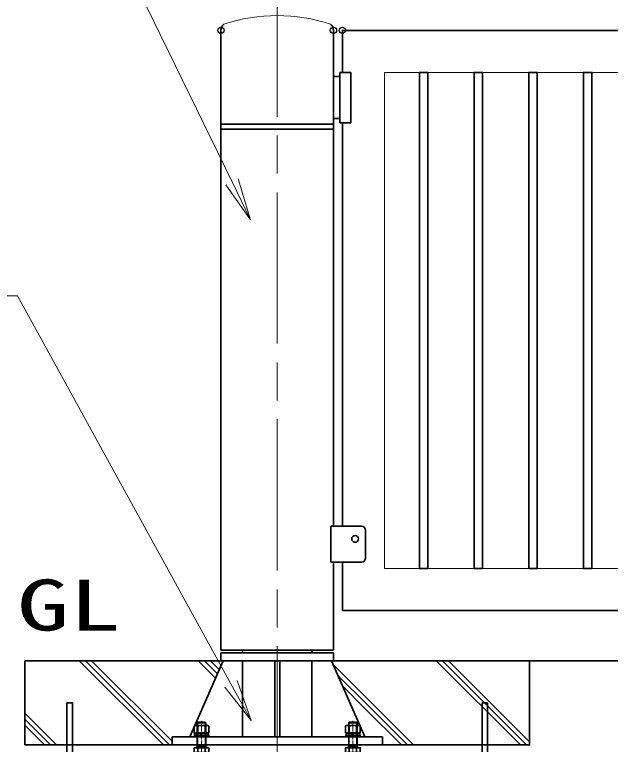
# Model space of a CAD drawing. Units: millimetres, scale not verified. Extents: x -11880 to 11880, y -8400 to 8400.
# Drawn here: x -6946 to -5530, y -960 to 776 of the extents above; entities that cross this region are included whole.
import ezdxf
from ezdxf.enums import TextEntityAlignment as Align

# ---------------------------------------------------------------- set-up
doc = ezdxf.new("R2010")
doc.units = ezdxf.units.MM
doc.header["$LTSCALE"] = 30
doc.header["$PDMODE"] = 32
doc.header["$PDSIZE"] = 15
doc.linetypes.add('USER1', pattern=[18, 12, -1.5, 3, -1.5])
for name, color, linetype, lineweight in [('0-1_外形線', 7, 'Continuous', 35), ('0-2_軸線', 200, 'USER1', 15), ('0-3_細線', 2, 'Continuous', 35), ('0-4_寸法線', 4, 'Continuous', 18), ('0-5_0', 7, 'Continuous', 18), ('0-F_ハッチング', 253, 'Continuous', 13), ('1-1_ねじ', 253, 'Continuous', 18)]:
    doc.layers.add(name, color=color, linetype=linetype, lineweight=lineweight)
doc.layers.add('0-6_Defpoints', color=7, linetype='Continuous')
doc.layers.add('0-D_文字2', color=254, linetype='Continuous')
doc.styles.add('ＭＳ ゴシック', font='')
doc.styles.get('ＭＳ ゴシック').set_extended_font_data('MS Gothic')

# ---------------------------------------------------------------- blocks, each defined once
blk = doc.blocks.new('S44')
at = {"layer": '0-4_寸法線'}
for points in [[(16571191.3, 87081178.7), (16612168.9, 87081178.7), (16624818.4, 87055186.2), (16626131.2, 87052488.7)], [(16624368.8, 87054967.4), (16626131.2, 87052488.7), (16625268, 87055405)]]:
    blk.add_lwpolyline(points, dxfattribs=at)
blk = doc.blocks.new('S45')
at = {"layer": '0-4_寸法線'}
for points in [[(16573377.3, 87047053.6), (16609516.5, 87047053.6), (16624743.7, 87019360.6), (16626189.2, 87016731.8)], [(16624305.6, 87019119.7), (16626189.2, 87016731.8), (16625181.9, 87019601.5)]]:
    blk.add_lwpolyline(points, dxfattribs=at)
blk = doc.blocks.new('PROFSP002KL356')
at = {"layer": '0-1_外形線'}
for p, q in [((-24, 259.8), (-334.8, 259.8)), ((117.8, 300), (117.8, 0)), ((117.8, -300), (117.8, 0)), ((1762.5, 300), (1762.5, 0)), ((1762.5, -300), (1762.5, 0)), ((-24, -259.8), (-334.8, -259.8))]:
    blk.add_line(p, q, dxfattribs=at)
for points in [[(-375, 0), (-375, 450), (-334.8, 519.6), (-24, 519.6), (-24, 0)], [(-375, 0), (-375, -450), (-334.8, -519.6), (-24, -519.6), (-24, 0)], [(-24, 427.5), (0, 427.5), (0, 0)], [(-24, -427.5), (0, -427.5), (0, 0)], [(24, 300), (1762.5, 300), (1800, 262.5), (1800, 0)], [(24, -300), (1762.5, -300), (1800, -262.5), (1800, 0)]]:
    blk.add_lwpolyline(points, dxfattribs=at)
for centre, radius, start, end in [((-145, 389.7), 230, 145.61587, 214.38413), ((484.8, 0), 859.8, 162.41211, 197.58789), ((24, 324), 24, 180, 270), ((-145, -389.7), 230, 145.61587, 214.38413), ((24, -324), 24, 90, 180)]:
    blk.add_arc(centre, radius, start, end, dxfattribs=at)
at = {"layer": '0-2_軸線'}
blk.add_line((-462, 0), (1887, 0), dxfattribs=at)
at = {"layer": '1-1_ねじ'}
for p, q in [((117.8, 262.5), (24, 300)), ((117.8, 262.5), (1800, 262.5)), ((117.8, -262.5), (24, -300)), ((117.8, -262.5), (1800, -262.5))]:
    blk.add_line(p, q, dxfattribs=at)
blk = doc.blocks.new('PROFSP002JR0R6')
at = {"layer": '0-1_外形線'}
blk.add_lwpolyline([(0, -510), (90, -510), (90, 510), (0, 510)], close=True, dxfattribs=at)
blk = doc.blocks.new('PROFSP002K2ZD6')
at = {"layer": '0-1_外形線'}
for p, q in [((0, 348), (0, 0)), ((0, 24), (186.1, 48)), ((0, -348), (0, 0)), ((0, -24), (186.1, 0)), ((21.1, 495), (21.1, 26.7)), ((165, 495), (165, 45.3)), ((186.1, 348), (186.1, 0)), ((186.1, -348), (186.1, 0)), ((21.1, -495), (21.1, -21.3)), ((165, -495), (165, -2.7))]:
    blk.add_line(p, q, dxfattribs=at)
for points in [[(93.1, 495), (21.1, 495), (6.1, 480), (0, 348)], [(186.1, 348), (180, 480), (165, 495), (93.1, 495)], [(93.1, -495), (21.1, -495), (6.1, -480), (0, -348)], [(186.1, -348), (180, -480), (165, -495), (93.1, -495)]]:
    blk.add_lwpolyline(points, dxfattribs=at)
blk = doc.blocks.new('PROFSP002KZWE6')
at = {"layer": '0-1_外形線'}
for p, q in [((24, 415.5), (24, 0)), ((499.8, 259.8), (24, 259.8)), ((24, -415.5), (24, 0)), ((499.8, -259.8), (24, -259.8))]:
    blk.add_line(p, q, dxfattribs=at)
for points in [[(270, 519.6), (24, 519.6), (24, 415.5), (0, 415.5), (0, 0)], [(270, -519.6), (24, -519.6), (24, -415.5), (0, -415.5), (0, 0)], [(540, 0), (540, 450), (499.8, 519.6), (270, 519.6)], [(540, 0), (540, -450), (499.8, -519.6), (270, -519.6)]]:
    blk.add_lwpolyline(points, dxfattribs=at)
for centre, radius, start, end in [((310, 389.7), 230, 325.61587, 34.38413), ((-319.8, 0), 859.8, 342.41211, 17.58789), ((310, -389.7), 230, 325.61587, 34.38413)]:
    blk.add_arc(centre, radius, start, end, dxfattribs=at)
blk = doc.blocks.new('fgdffhfhhg')
at = {"layer": '0-1_外形線'}
for p, q in [((-3861, 0), (-6237, -5430)), ((-4011, 0), (4011, 0)), ((-2478, 0), (-2478, -5430)), ((-180, -5430), (-180, 0)), ((180, 0), (180, -5430)), ((2478, 0), (2478, -5430)), ((3861, 0), (6237, -5430)), ((-7500, -5430), (-7500, -6000)), ((-7500, -5430), (7500, -5430)), ((7500, -6000), (7500, -5430))]:
    blk.add_line(p, q, dxfattribs=at)
blk.add_lwpolyline([(-18000, 0), (18000, 0), (18000, -6000), (-18000, -6000)], close=True, dxfattribs=at)
at = {"layer": '0-3_細線'}
for p, q in [((-15000, -29610), (-15000, -3000)), ((-15000, -3000), (-14610, -3000)), ((-14610, -3000), (-14610, -29610)), ((14610, -29610), (14610, -3000)), ((14610, -3000), (15000, -3000)), ((15000, -3000), (15000, -29610))]:
    blk.add_line(p, q, dxfattribs=at)
at = {"layer": '0-F_ハッチング'}
for p, q in [((-8115.7, -6000), (-14115.7, 0)), ((-7680.7, -6000), (-13680.7, 0)), ((-7500, -5745.7), (-13245.7, 0)), ((-4399.6, -1230.8), (-5630.4, 0)), ((-4267.2, -928.2), (-5195.4, 0)), ((-4134.8, -625.6), (-4760.4, 0)), ((17340.2, -6000), (11340.2, 0)), ((17775.2, -6000), (11775.2, 0)), ((18000, -5789.8), (12210.2, 0)), ((-15731, -6000), (-18000, -3731)), ((-16166, -6000), (-18000, -4166)), ((-16601, -6000), (-18000, -4601))]:
    blk.add_line(p, q, dxfattribs=at)
for points in [[(9724.9, -6000), (6621.8, -2896.9), (4098.9, -374), (3966.9, -242)], [(9289.9, -6000), (6462.6, -3172.7), (4305.3, -1015.4)], [(8854.9, -6000), (6303.3, -3448.5), (4643.8, -1788.9)]]:
    blk.add_lwpolyline(points, dxfattribs=at)
at = {"layer": '0-5_0', "rotation": 90}
for name, p in [('PROFSP002KL356', (-5400, -6180)), ('PROFSP002KZWE6', (-5400, -5153.9)), ('PROFSP002KL356', (5400, -6180)), ('PROFSP002KZWE6', (5400, -5153.9)), ('PROFSP002K2ZD6', (-5400, -5340)), ('PROFSP002K2ZD6', (5400, -5340)), ('PROFSP002JR0R6', (-5400, -5430)), ('PROFSP002JR0R6', (5400, -5430))]:
    blk.add_blockref(name, p, dxfattribs=at)

msp = doc.modelspace()

# ---------------------------------------------------------------- linework, layer by layer
at = {"layer": '0-1_外形線'}
for p, q in [((-6455.53, 738.78), (-6455.53, -736.22)), ((-6188.13, -441.22), (-6188.13, 738.78)), ((-6166.83, 738.78), (-6166.83, 638.78)), ((-6188.13, 628.78), (-6172.83, 628.78)), ((-6146.83, 638.78), (-6172.83, 638.78)), ((-6172.83, 638.78), (-6172.83, 518.78)), ((-6146.83, 518.78), (-6146.83, 638.78)), ((-6172.83, 528.78), (-6188.13, 528.78)), ((-6172.83, 518.78), (-6146.83, 518.78)), ((-6166.83, 518.78), (-6166.83, -441.22)), ((-6194.33, -441.22), (-6121.83, -441.22)), ((-6194.33, -526.22), (-6194.33, -441.22)), ((-6111.83, -451.22), (-6111.83, -516.22)), ((-6121.83, -526.22), (-6194.33, -526.22)), ((-6188.13, -736.22), (-6188.13, -526.22)), ((-6166.83, -526.22), (-6166.83, -641.22)), ((-6455.53, -736.22), (-6188.13, -736.22)), ((-6455.53, -742.22), (-6188.13, -742.22)), ((-6455.53, -761.22), (-6455.53, -742.22)), ((-6404.43, -736.22), (-6404.43, -742.22)), ((-6239.23, -742.22), (-6239.23, -736.22)), ((-6188.13, -742.22), (-6188.13, -761.22)), ((-6921.83, -761.22), (6603.17, -761.22))]:
    msp.add_line(p, q, dxfattribs=at)
for points in [[(-6166.83, 738.78), (-166.83, 738.78), (-166.83, 171.28)], [(-6166.83, -641.22), (-166.83, -641.22), (-166.83, 106.28)]]:
    msp.add_lwpolyline(points, dxfattribs=at)
for points in [[(-5963.83, -541.22), (-5983.83, -541.22), (-5983.83, 638.78), (-5963.83, 638.78)], [(-5833.83, -541.22), (-5853.83, -541.22), (-5853.83, 638.78), (-5833.83, 638.78)], [(-5703.83, -541.22), (-5723.83, -541.22), (-5723.83, 638.78), (-5703.83, 638.78)], [(-5573.83, -541.22), (-5593.83, -541.22), (-5593.83, 638.78), (-5573.83, 638.78)]]:
    msp.add_lwpolyline(points, close=True, dxfattribs=at)
for centre, radius, start, end in [((-6435.53, 738.78), 20, 131.40962, 180), ((-6208.13, 738.78), 20, 0, 48.59038), ((-6121.83, -451.22), 10, 0, 90), ((-6121.83, -516.22), 10, 270, 0)]:
    msp.add_arc(centre, radius, start, end, dxfattribs=at)
at = {"layer": '0-2_軸線'}
msp.add_line((-6321.83, 893.35), (-6321.83, -1640.69), dxfattribs=at)
at = {"layer": '0-3_細線'}
for p, q in [((-6455.53, 515.78), (-6188.13, 515.78)), ((-6455.53, 503.78), (-6188.13, 503.78))]:
    msp.add_line(p, q, dxfattribs=at)
msp.add_circle((-6136.83, -471.22), 8, dxfattribs=at)
at = {"layer": '0-5_0'}
msp.add_line((-266.83, 638.78), (-6066.83, 638.78), dxfattribs=at)
msp.add_lwpolyline([(-6066.83, 638.78), (-6066.83, -541.22), (-266.83, -541.22), (-266.83, -320.72)], dxfattribs=at)
msp.add_arc((-6321.83, 361), 412.77, 72.0912, 107.9088, dxfattribs=at)
at = {"layer": '0-6_Defpoints'}
for p in [(-6455.53, 738.78), (-6188.13, 738.78), (-6166.83, 738.78)]:
    msp.add_point(p, dxfattribs=at)

# ---------------------------------------------------------------- block references
at = {"layer": '0-1_外形線', "xscale": 0.03333333, "yscale": 0.03333333}
msp.add_blockref('fgdffhfhhg', (-6321.83, -761.22), dxfattribs=at)
at = {"layer": '0-4_寸法線', "xscale": 0.03333333, "yscale": 0.03333333}
for name in ['S44', 'S45']:
    msp.add_blockref(name, (-560589.92, -2901461.06), dxfattribs=at)

# ---------------------------------------------------------------- texts
at = {"layer": '0-D_文字2', "style": 'ＭＳ ゴシック', "width": 1.5}
msp.add_text('GL', height=121.2, dxfattribs=at).set_placement((-6940.52, -725.49), align=Align.BOTTOM_LEFT)

doc.saveas('drawing.dxf')
